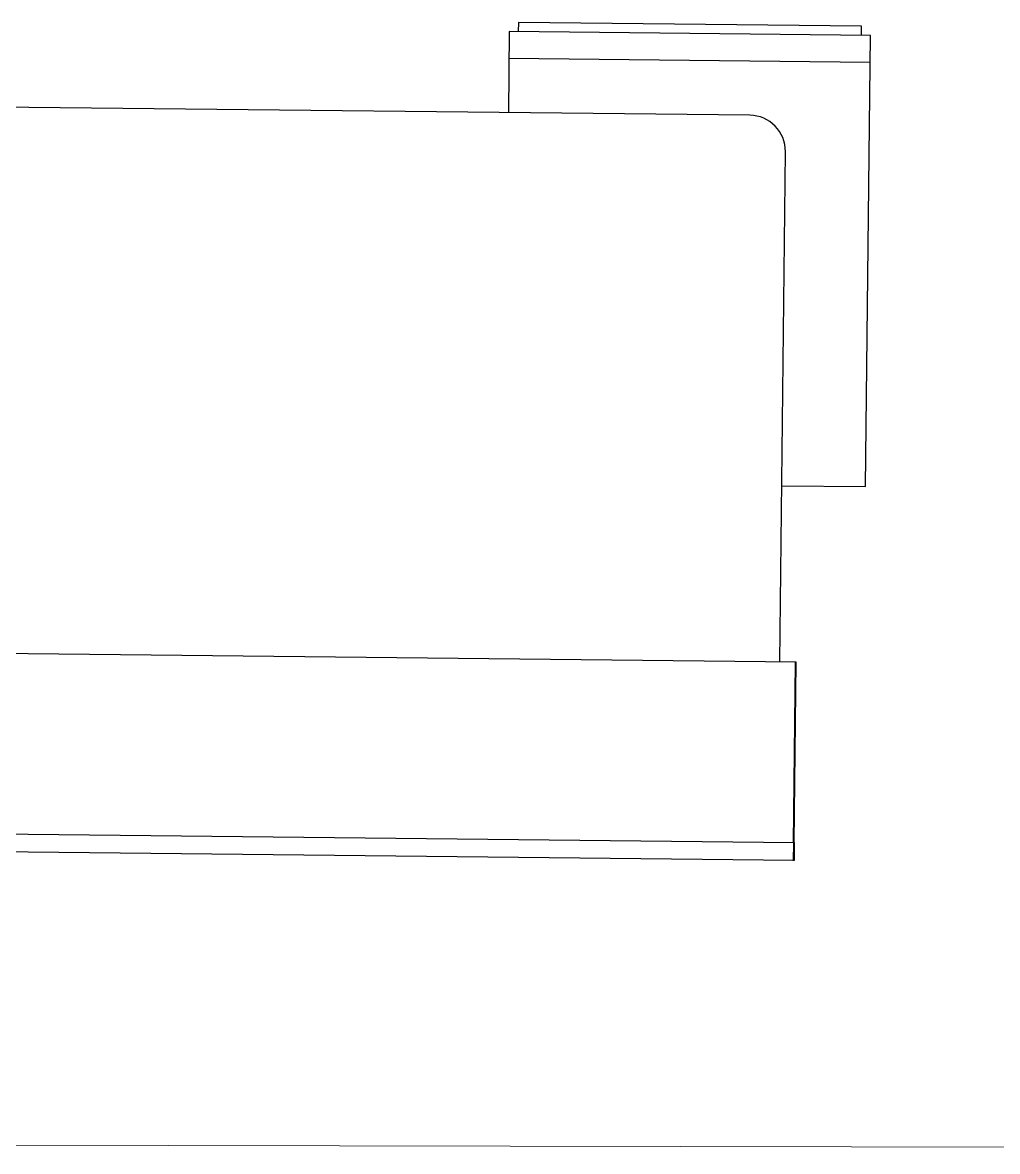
# Model space of a CAD drawing. Header units: inches. Extents: x 164.3 to 247.9, y 15.6 to 56.7.
# Drawn here: x 219.252 to 220.099, y 30.208 to 31.189 of the extents above; entities that cross this region are included whole.
import ezdxf

# ---------------------------------------------------------------- set-up
doc = ezdxf.new("R2010")
doc.units = ezdxf.units.IN
doc.header["$MEASUREMENT"] = 0
doc.layers.get('0').update_dxf_attribs({"lineweight": 0})
doc.layers.add('WALL 1 100', color=250, linetype='Continuous', lineweight=9)

msp = doc.modelspace()

# ---------------------------------------------------------------- linework, layer by layer
at = {"color": 7, "linetype": 'ByBlock', "lineweight": -2}
for p, q in [((219.68301, 31.18919), (219.68292, 31.18134)), ((219.98118, 31.18596), (219.68301, 31.18919)), ((219.67507, 31.18143), (219.67431, 31.11087)), ((219.98895, 31.17803), (219.67507, 31.18143)), ((219.9811, 31.17812), (219.98118, 31.18596)), ((219.98895, 31.17803), (219.9811, 31.17812)), ((219.98471, 30.78569), (219.98895, 31.17803)), ((219.98869, 31.15449), (219.67482, 31.15788)), ((219.88404, 31.1086), (218.69132, 31.12149)), ((219.91029, 30.63327), (219.91508, 31.07688)), ((219.91195, 30.78648), (219.98471, 30.78569)), ((219.92449, 30.63311), (219.13981, 30.64159)), ((219.92207, 30.47589), (219.92377, 30.63283)), ((219.92233, 30.47616), (219.92403, 30.6331)), ((219.92279, 30.47618), (219.92449, 30.63311)), ((219.13811, 30.48466), (219.92279, 30.47618)), ((219.92207, 30.47589), (219.9219, 30.4602)), ((219.92233, 30.47616), (219.92216, 30.46047)), ((219.92279, 30.47618), (219.92262, 30.46048)), ((219.92262, 30.46048), (219.13794, 30.46896))]:
    msp.add_line(p, q, dxfattribs=at)
msp.add_arc((219.8837, 31.07721), 0.03139, 359.38083, 89.38083, dxfattribs=at)
at = {"layer": 'WALL 1 100', "color": 0}
msp.add_lwpolyline([(221.88075, 30.20755), (208.28262, 30.23614)], dxfattribs=at)

doc.saveas('drawing.dxf')
